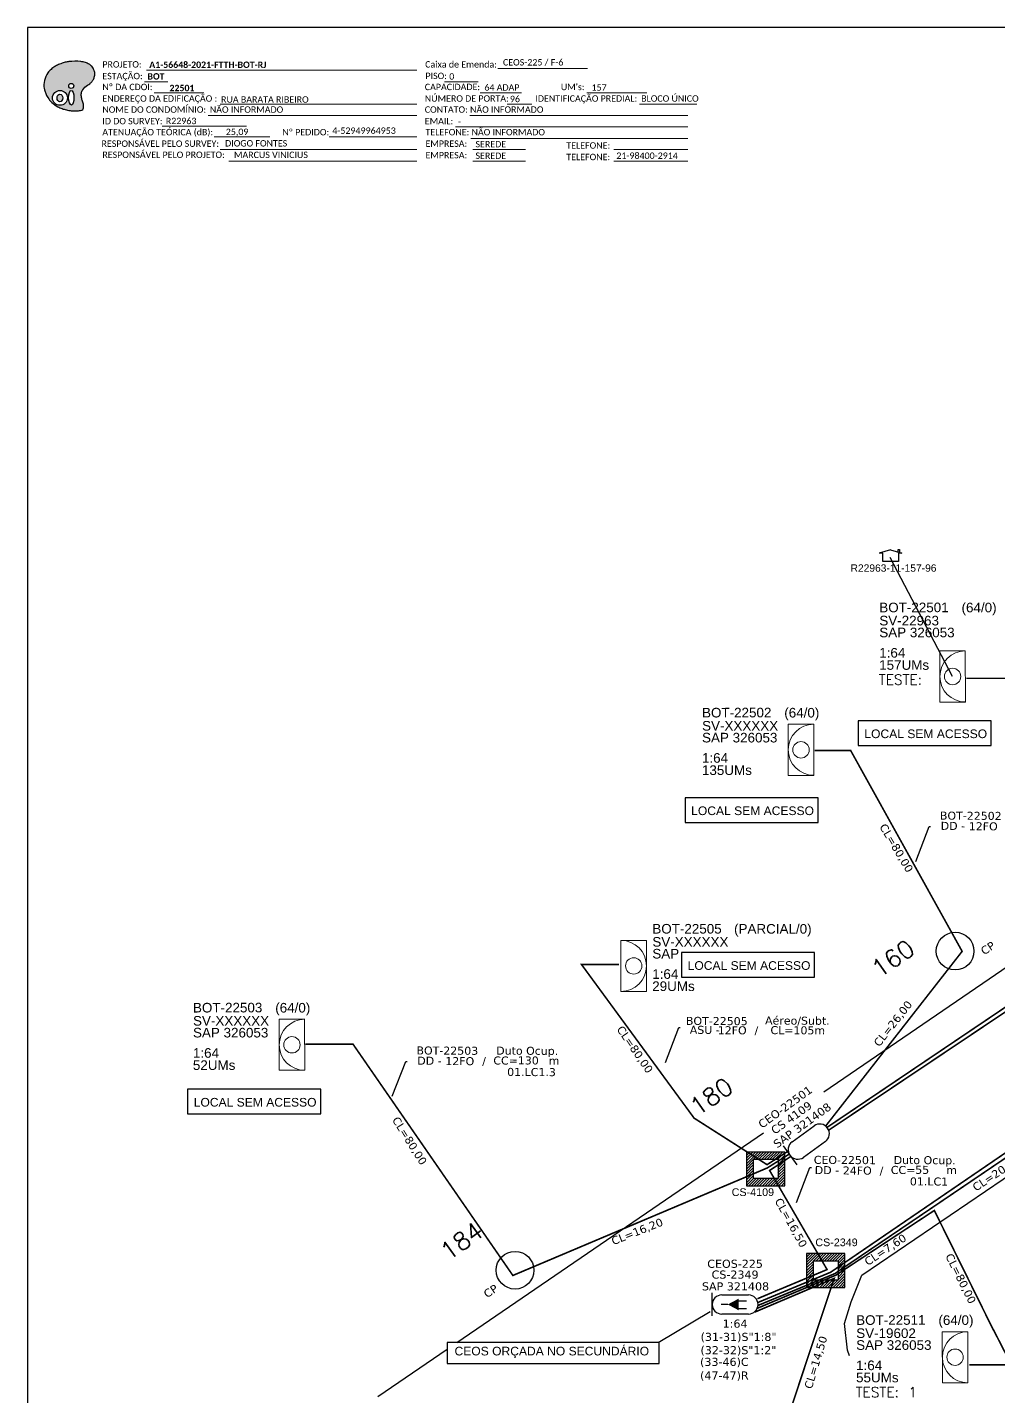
# Model space of a CAD drawing. Header units: millimetres. Extents: x 7977 to 746466, y 369 to 202040.
# Drawn here: x 743691.1 to 743964.1, y 201654.9 to 202039.8 of the extents above; entities that cross this region are included whole.
import ezdxf
from ezdxf.enums import TextEntityAlignment as Align

# ---------------------------------------------------------------- set-up
doc = ezdxf.new("R2010")
doc.units = ezdxf.units.MM
for name, color, linetype in [('10.1-Caixas Subterrâneas', 5, 'Continuous'), ('20.4-CEOS', 1, 'Continuous'), ('20.5-CEO', 1, 'Continuous'), ('CAP a instalar', 1, 'Continuous'), ('celulas gpon', 7, 'Continuous'), ('DROP DE CLIENTE', 140, 'Continuous'), ('label_cabos', 7, 'Continuous'), ('Legenda', 1, 'Continuous'), ('Meio Fio', 7, 'Continuous'), ('ml', 1, 'Continuous'), ('MUB', 252, 'Continuous'), ('surveys', 252, 'Continuous'), ('surveys legendas', 7, 'Continuous')]:
    doc.layers.add(name, color=color, linetype=linetype)
doc.layers.add("20.0-LEGENDA DOS CDO'S", color=1, linetype='Continuous', lineweight=0)
doc.layers.add('20.1-CDO_INTERIOR', color=1, linetype='Continuous', lineweight=0)
doc.layers.add('EXTRA', color=50, linetype='Continuous', plot=False)
doc.styles.add('ARIAL', font='arial.ttf')
doc.styles.add('ROMANS', font='romans.shx')
doc.styles.add('siredit', font='verdana.ttf')
doc.styles.get("Standard").update_dxf_attribs({"font": 'arial.ttf'})
doc.styles.add('WMF-Calibri0', font='calibri.ttf')
doc.styles.add('WMF-Calibri1', font='calibrib.ttf')
doc.dimstyles.get("Standard").update_dxf_attribs({"dimtxt": 0.18, "dimasz": 0.18, "dimexe": 0.18, "dimexo": 0.0625, "dimgap": 0.09, "dimtad": 0, "dimtih": 1, "dimtoh": 1, "dimdec": 4, "dimzin": 0, "dimdsep": 46, "dimtxsty": 'Standard', "dimcen": 0.09, "dimadec": 0, "dimazin": 0, "dimtfac": 1, "dimtdec": 4, "dimtofl": 0, "dimtmove": 0, "dimatfit": 3, "dimfxl": 0, "dimtolj": 1, "dimtzin": 0, "dimarcsym": 0})

# ---------------------------------------------------------------- blocks, each defined once
blk = doc.blocks.new('*X10')
at = {"color": 0, "linetype": 'Continuous'}
for p, q in [((-1.25, 0.34099), (-0.49099, 1.1)), ((-1.25, 0.517767), (-0.667767, 1.1)), ((-1.25, 0.694544), (-0.844544, 1.1)), ((-1.25, 0.87132), (-1.02132, 1.1)), ((-1.25, 1.048097), (-1.198097, 1.1)), ((-0.789214, 0.625), (-0.314214, 1.1)), ((-0.612437, 0.625), (-0.137437, 1.1)), ((-0.43566, 0.625), (0.03934, 1.1)), ((-0.258883, 0.625), (0.216117, 1.1)), ((-0.082107, 0.625), (0.392893, 1.1)), ((0.09467, 0.625), (0.56967, 1.1)), ((0.271447, 0.625), (0.746447, 1.1)), ((0.448223, 0.625), (0.923223, 1.1)), ((0.625, 0.625), (1.1, 1.1)), ((0.801777, 0.625), (1.25, 1.073223)), ((0.8035, 0.449947), (1.25, 0.896447)), ((-1.25, 0.164214), (-0.8035, 0.610714)), ((-1.25, -0.012563), (-0.8035, 0.433937)), ((-1.25, -0.18934), (-0.8035, 0.25716)), ((-1.25, -0.366117), (-0.8035, 0.080383)), ((0.8035, 0.27317), (1.25, 0.71967)), ((0.8035, 0.096393), (1.25, 0.542893)), ((0.8035, -0.080383), (1.25, 0.366117)), ((0.8035, -0.25716), (1.25, 0.18934)), ((0.8035, -0.433937), (1.25, 0.012563)), ((-1.25, -0.542893), (-0.8035, -0.096393)), ((-1.25, -0.71967), (-0.8035, -0.27317)), ((-1.25, -0.896447), (-0.8035, -0.449947)), ((-1.25, -1.073223), (-0.801777, -0.625)), ((-1.1, -1.1), (-0.625, -0.625)), ((-0.923223, -1.1), (-0.448223, -0.625)), ((-0.746447, -1.1), (-0.271447, -0.625)), ((-0.56967, -1.1), (-0.09467, -0.625)), ((-0.392893, -1.1), (0.082107, -0.625)), ((-0.216117, -1.1), (0.258883, -0.625)), ((-0.03934, -1.1), (0.43566, -0.625)), ((0.137437, -1.1), (0.612437, -0.625)), ((0.314214, -1.1), (0.789214, -0.625)), ((0.49099, -1.1), (1.25, -0.34099)), ((0.667767, -1.1), (1.25, -0.517767)), ((0.8035, -0.610714), (1.25, -0.164214)), ((0.844544, -1.1), (1.25, -0.694544)), ((1.02132, -1.1), (1.25, -0.87132)), ((1.198097, -1.1), (1.25, -1.048097))]:
    blk.add_line(p, q, dxfattribs=at)
blk = doc.blocks.new('MANHOLE_MQ')
at = {"color": 0, "linetype": 'Continuous'}
for p, q in [((0.00000623, 0.00000569), (-0.00000627, 0.00000569)), ((-0.00000627, 0.00000569), (-0.00000627, -0.00000531)), ((0.00000623, -0.00000531), (0.00000623, 0.00000569)), ((-0.00000404, 0.00000331), (0.00000399, 0.00000331)), ((-0.00000404, -0.00000294), (-0.00000404, 0.00000331)), ((0.00000399, 0.00000331), (0.00000399, -0.00000294)), ((0.00000399, -0.00000294), (-0.00000404, -0.00000294)), ((0.00000399, -0.00000294), (0.00000399, -0.00000294)), ((-0.00000627, -0.00000531), (0.00000623, -0.00000531))]:
    blk.add_line(p, q, dxfattribs=at)
at = {"color": 0, "linetype": 'Continuous', "xscale": 5e-06, "yscale": 5e-06, "zscale": 1e-05}
blk.add_blockref('*X10', (-0.00000002, 0.00000019), dxfattribs=at)
blk = doc.blocks.new('Teste  FTTH')
at = {"color": 0, "lineweight": 0, "style": 'ROMANS'}
for tag, p in [('TESTE', (-2.302, -0.29)), ('QTDE', (0.212, -0.29))]:
    blk.add_attdef(tag, p, '', height=0.48, dxfattribs=at)
for tag, p, flags in [('FID', (-2.227, -1.253), 1), ('FATOR', (-2.227, -2.028), 3), ('ID_ATIVIDADE', (-2.227, -2.716), 3)]:
    blk.add_attdef(tag, p, '', height=0.48, dxfattribs=dict(at, flags=flags))
blk = doc.blocks.new('Inst CB DT OCUP CFOA-SM-DD-G-24')
at = {"layer": 'label_cabos', "color": 0, "style": 'siredit'}
for tag, flags, p in [('ID_ATIVIDADE', 3, (1.31, 2.67)), ('FATOR', 1, (11.56, 2.55))]:
    blk.add_attdef(tag, text='', height=1, rotation=359.69, dxfattribs=dict(at, flags=flags)).set_placement(p, align=Align.MIDDLE_CENTER)
for tag, p in [('DESTINO_CABO', (3.13, 1.26)), ('TIPO_CABO', (13.11, 1.24)), ('TIPO_CABO', (1.11, 0)), ('CABO', (4.69, -0.05)), ('/', (7.71, -0.05)), ('LANCE', (10.41, 0.02)), ('UND', (16.46, 0)), ('FID', (13.65, -1.41))]:
    blk.add_attdef(tag, text='', height=1, rotation=359.69, dxfattribs=at).set_placement(p, align=Align.MIDDLE_CENTER)
blk.add_attdef('QTDE', (11.93, -0.45), '', height=1, rotation=359.69, dxfattribs=at)
blk = doc.blocks.new('LEGENDA DOS CABOS')
at = {"layer": 'EXTRA', "color": 0, "style": 'siredit'}
for tag, p in [('ID', (4.6, 0.97)), ('XX', (9.03, 0.97))]:
    blk.add_attdef(tag, text='', height=0.48, rotation=359.69, dxfattribs=at).set_placement(p, align=Align.MIDDLE_CENTER)
at = {"layer": 'Legenda', "color": 0, "style": 'siredit'}
for tag, p in [('TIPO_CABO', (1.31, 0)), ('CABO', (4.69, -0.05)), ('/', (6.81, -0.05)), ('METROS', (10.03, -0.05))]:
    blk.add_attdef(tag, text='', height=0.8, rotation=359.69, dxfattribs=at).set_placement(p, align=Align.MIDDLE_CENTER)
blk = doc.blocks.new('Inst CB DT OCUP CFOA-SM-DD-S-12')
at = {"layer": 'label_cabos', "color": 0, "style": 'siredit'}
for tag, flags, p in [('ID_ATIVIDADE', 3, (1.31, 2.67)), ('FATOR', 1, (11.56, 2.55))]:
    blk.add_attdef(tag, text='', height=1, rotation=359.69, dxfattribs=dict(at, flags=flags)).set_placement(p, align=Align.MIDDLE_CENTER)
for tag, p in [('DESTINO_CABO', (3.13, 1.26)), ('TIPO_CABO', (13.11, 1.24)), ('TIPO_CABO', (1.11, 0)), ('CABO', (4.69, -0.05)), ('/', (7.71, -0.05)), ('LANCE', (10.41, 0.02)), ('UND', (16.46, 0)), ('FID', (13.65, -1.41))]:
    blk.add_attdef(tag, text='', height=1, rotation=359.69, dxfattribs=at).set_placement(p, align=Align.MIDDLE_CENTER)
blk.add_attdef('QTDE', (11.93, -0.45), '', height=1, rotation=359.69, dxfattribs=at)
blk = doc.blocks.new('OI')
h = blk.add_hatch(color=40)
edge = h.paths.add_edge_path()
edge.add_spline(control_points=[(4.35, -0.67), (3.92, -0.99), (3.26, -1.5), (2.81, -2.59), (2.9, -3.5), (3.06, -4.27), (3.31, -4.85), (3.37, -5.39), (3.4, -5.88), (3.2, -6.4), (2.54, -6.61), (1.65, -6.63), (0.55, -6.67), (-0.56, -6.42), (-1.61, -6.14), (-2.77, -5.61), (-3.92, -4.77), (-4.89, -3.7), (-5.34, -2.65), (-5.6, -1.94), (-5.85, -0.96), (-5.71, 0.47), (-5.1, 2.02), (-4.14, 3.02), (-3.3, 3.61), (-2.37, 4.16), (-1.36, 4.44), (-0.56, 4.7), (0.79, 4.85), (2.24, 4.97), (3.79, 4.57), (4.67, 4.21), (5.44, 3.65), (5.76, 2.99), (6.03, 2.21), (6.01, 1.46), (5.72, 0.64), (5.31, 0.08), (4.88, -0.38), (4.51, -0.55), (4.35, -0.67)], knot_values=[0, 0, 0, 0, 1.60434, 2.417191, 3.427595, 4.282808, 4.776746, 5.304182, 5.888771, 6.258406, 6.858137, 7.79129, 8.986195, 10.124242, 11.187857, 12.242908, 13.953784, 15.414161, 16.515391, 17.349188, 17.675853, 19.552021, 21.515531, 22.568638, 23.63245, 24.621084, 25.782718, 26.745347, 27.142653, 29.870543, 31.004649, 31.921532, 32.709589, 33.801391, 34.042471, 35.192333, 35.971461, 36.628871, 37.254359, 37.836911, 37.836911, 37.836911, 37.836911], degree=3, periodic=0)
h.paths.add_polyline_path([(1.13, -0.87, -1), (-0.04, -0.87, -1)], flags=16)
edge = h.paths.add_edge_path(flags=16)
edge.add_ellipse((0.56, -3.59), major_axis=(-0.02, 1.71), ratio=0.361305, start_angle=0, end_angle=360)
h.paths.add_polyline_path([(-0.36, -3.62, -1), (-3.8, -3.62, -1)], flags=16)
edge = h.paths.add_edge_path(flags=0)
edge.add_ellipse((-2.08, -3.62), major_axis=(0, 0.885), ratio=0.758294, start_angle=0, end_angle=360)
at = {"color": 40}
for centre, radius in [((-2.08, -3.62), 1.72), ((0.54, -0.87), 0.587)]:
    blk.add_circle(centre, radius, dxfattribs=at)
blk.add_ellipse((-2.08, -3.62), major_axis=(0, 0.885), ratio=0.758294, start_param=-3.141592653589792, end_param=3.141592653589792, dxfattribs=at)
blk.add_ellipse((0.56, -3.59), major_axis=(-0.02, 1.71), ratio=0.361305, dxfattribs=at)
at = {"color": 40, "start_tangent": (-0.800898, -0.598801), "end_tangent": (-0.800898, -0.598801)}
blk.add_spline([(4.35, -0.67), (3.2, -1.78), (2.9, -2.54), (2.92, -3.55), (3.12, -4.38), (3.28, -4.85), (3.37, -5.37), (3.35, -5.95), (3.2, -6.29), (2.66, -6.55), (1.73, -6.63), (0.54, -6.62), (-0.58, -6.41), (-1.6, -6.11), (-2.56, -5.67), (-3.95, -4.67), (-4.89, -3.56), (-5.37, -2.56), (-5.64, -1.78), (-5.72, -1.46), (-5.63, 0.42), (-4.84, 2.22), (-4.13, 2.99), (-3.27, 3.62), (-2.4, 4.09), (-1.3, 4.47), (-0.37, 4.72), (0.02, 4.77), (2.75, 4.8), (3.85, 4.53), (4.69, 4.16), (5.31, 3.68), (5.85, 2.73), (5.93, 2.5), (5.94, 1.35), (5.67, 0.62), (5.29, 0.08), (4.84, -0.36), (4.35, -0.67)], degree=3, dxfattribs=at)

msp = doc.modelspace()

# ---------------------------------------------------------------- linework, layer by layer
msp.add_lwpolyline([(743691.13, 201445.77), (744529.69, 201445.77), (744529.69, 202039.77), (743691.13, 202039.77), (743691.13, 201445.77)])
at = {"color": 7, "lineweight": 0}
for points in [[(743724.6, 202027.73), (743800.57, 202027.73)], [(743823.41, 202028.22), (743848.54, 202028.22)], [(743724.08, 202024.45), (743730.63, 202024.45)], [(743808.37, 202024.5), (743817.85, 202024.5)], [(743726.74, 202021.38), (743740.69, 202021.38)], [(743818.42, 202021.38), (743830.03, 202021.38)], [(743848.36, 202021.38), (743865.21, 202021.38)], [(743745.31, 202018.15), (743800.57, 202018.15)], [(743826, 202018.15), (743832.95, 202018.15)], [(743863.17, 202018.15), (743879.35, 202018.15)], [(743729.06, 202011.97), (743752.69, 202011.97)], [(743741.9, 202015.03), (743800.57, 202015.03)], [(743811.49, 202011.8), (743876.76, 202011.8)], [(743815.53, 202015.03), (743876.76, 202015.03)], [(743743.6, 202009), (743759.27, 202009)], [(743775.93, 202009.01), (743800.43, 202009.01)], [(743776.43, 202009.01), (743800.58, 202009.01)], [(743815.78, 202008.56), (743876.76, 202008.56)], [(743745.31, 202005.45), (743800.57, 202005.45)], [(743816.39, 202005.45), (743831.19, 202005.45)], [(743855.99, 202005.45), (743876.76, 202005.45)], [(743747.8, 202002.21), (743800.57, 202002.21)], [(743816.39, 202002.21), (743831.19, 202002.21)], [(743855.99, 202002.21), (743876.76, 202002.21)]]:
    msp.add_lwpolyline(points, dxfattribs=at)
at = {"layer": '20.1-CDO_INTERIOR', "lineweight": 18}
msp.add_lwpolyline([(743947.62, 201850.16), (743947.61, 201864.5), (743954.78, 201864.51), (743954.79, 201850.16)], close=True, dxfattribs=at)
at = {"layer": '20.1-CDO_INTERIOR', "color": 0, "lineweight": 18}
for points in [[(743905.01, 201829.55), (743905, 201843.89), (743912.17, 201843.9), (743912.18, 201829.55)], [(743865.16, 201768.82), (743865.17, 201783.16), (743857.99, 201783.17), (743857.99, 201768.82)], [(743761.91, 201746.64), (743761.9, 201760.98), (743769.07, 201760.98), (743769.08, 201746.64)], [(743948.33, 201658.84), (743948.32, 201673.18), (743955.5, 201673.18), (743955.5, 201658.84)]]:
    msp.add_lwpolyline(points, close=True, dxfattribs=at)
at = {"layer": '20.1-CDO_INTERIOR', "lineweight": 18}
msp.add_circle((743951.2, 201857.33), 2.3, dxfattribs=at)
at = {"layer": '20.1-CDO_INTERIOR', "color": 0, "lineweight": 18}
for centre in [(743908.59, 201836.72), (743861.58, 201775.99), (743765.49, 201753.81), (743951.91, 201666.01)]:
    msp.add_circle(centre, 2.3, dxfattribs=at)
at = {"layer": '20.1-CDO_INTERIOR', "lineweight": 18}
msp.add_arc((743954.79, 201857.34), 7.17, 90.0276, 270.0276, dxfattribs=at)
at = {"layer": '20.1-CDO_INTERIOR', "color": 0, "lineweight": 18}
for centre, start, end in [((743912.18, 201836.73), 90.0276, 270.0276), ((743857.99, 201775.99), 269.9724, 89.9724), ((743769.08, 201753.81), 90.0276, 270.0276), ((743955.5, 201666.01), 90.0276, 270.0276)]:
    msp.add_arc(centre, 7.17, start, end, dxfattribs=at)
at = {"layer": '20.4-CEOS', "color": 0}
for p, q in [((743886.31, 201683.51), (743893.83, 201683.51)), ((743893.83, 201678.14), (743886.31, 201678.14))]:
    msp.add_line(p, q, dxfattribs=at)
for points in [[(743883.63, 201677.59), (743883.63, 201684.06)], [(743887.99, 201680.83), (743886.19, 201680.83)], [(743890.96, 201681.89), (743893.25, 201681.89)], [(743890.96, 201679.66), (743893.25, 201679.66)]]:
    msp.add_lwpolyline(points, dxfattribs=at)
msp.add_lwpolyline([(743887.99, 201680.83, 0, 3.31, 0), (743891.1, 201680.83, 3.31, 3.31, 0)], format="xyseb", dxfattribs=at)
for centre, start, end in [((743886.31, 201680.83), 90, 270), ((743893.83, 201680.83), 270, 90)]:
    msp.add_arc(centre, 2.68, start, end, dxfattribs=at)
at = {"layer": '20.5-CEO', "color": 5}
for p, q in [((743906.09, 201726.56), (743912.26, 201731.02)), ((743915.44, 201726.63), (743909.28, 201722.16))]:
    msp.add_line(p, q, dxfattribs=at)
msp.add_lwpolyline([(743903.57, 201725.42), (743907.41, 201720.12)], dxfattribs=at)
for centre, start, end in [((743913.85, 201728.83), 305.9178, 125.9178), ((743907.68, 201724.36), 125.9178, 305.9178)]:
    msp.add_arc(centre, 2.71, start, end, dxfattribs=at)
at = {"layer": 'CAP a instalar', "ltscale": 5, "const_width": 0.45}
msp.add_lwpolyline([(743915.91, 201730.6), (744005.61, 201791.06), (743966.85, 201856.82), (743955.03, 201856.81)], dxfattribs=at)
at = {"layer": 'CAP a instalar', "color": 0, "ltscale": 5, "const_width": 0.45}
for points in [[(743916.32, 201729.78), (744006.75, 201790.31), (744071.34, 201851.3)], [(743915.52, 201730.97), (743953.89, 201780.08), (743922.56, 201836.51), (743912.42, 201836.52)], [(743904.68, 201723.73), (743899.05, 201720.12), (743878.54, 201733.21), (743846.89, 201776.39), (743857.44, 201776.39)], [(743896.46, 201681.38), (743916.91, 201689.88), (744005.75, 201750.55), (744024.79, 201763.17), (744057.55, 201718.66), (744046.76, 201718.67)], [(743905.17, 201723.02), (743899.11, 201719.2), (743827.6, 201688.98), (743782.67, 201753.98), (743769.23, 201754.02)], [(743896.57, 201680.58), (743918.11, 201689.51), (743981.26, 201732.29), (744011.5, 201683.01), (744000.36, 201682.99)], [(743896.34, 201682.44), (743915.92, 201690.64), (743899.77, 201718.49), (743905.76, 201722.46)], [(743896.16, 201679.69), (743918.44, 201689.09), (743946.07, 201707.25), (743962.78, 201673.44)], [(743895.58, 201678.67), (743917.91, 201688.16), (743903.05, 201643.43), (743906.34, 201638.8)], [(743962.68, 201673.74), (743967.72, 201663.89), (743955.89, 201663.89)]]:
    msp.add_lwpolyline(points, dxfattribs=at)
at = {"layer": 'DROP DE CLIENTE'}
msp.add_lwpolyline([(743951.2, 201857.33), (743933.7, 201890.76)], dxfattribs=at)
at = {"layer": 'Meio Fio', "color": 0}
for points in [[(743962.09, 201844.88), (743924.67, 201844.88), (743924.67, 201837.97), (743962.09, 201837.97)], [(743913.41, 201823.25), (743875.99, 201823.25), (743875.99, 201816.34), (743913.41, 201816.34)], [(743912.42, 201779.75), (743875, 201779.75), (743875, 201772.84), (743912.42, 201772.84)], [(743773.58, 201741.32), (743736.16, 201741.32), (743736.16, 201734.41), (743773.58, 201734.41)], [(743868.73, 201670.16), (743809.11, 201670.16), (743809.11, 201664.2), (743868.73, 201664.2)]]:
    msp.add_lwpolyline(points, close=True, dxfattribs=at)
msp.add_lwpolyline([(743868.4, 201670.16), (743883.08, 201678.9)], dxfattribs=at)
at = {"layer": 'ml', "color": 5}
for centre in [(743951.92, 201780.14), (743828.2, 201690.44)]:
    msp.add_circle(centre, 5.3, dxfattribs=at)
at = {"layer": 'MUB'}
for points in [[(743914.99, 201740.64), (744110.07, 201873.93)], [(743922.22, 201666.43), (743921.71, 201667.95), (743920.82, 201675.49), (743922.67, 201681.6), (743925.74, 201689.1), (744044.92, 201770.02)], [(743811.83, 201670.16), (743898.04, 201729.07)], [(743789.61, 201654.98), (743809.11, 201668.3)]]:
    msp.add_lwpolyline(points, dxfattribs=at)
at = {"layer": 'surveys'}
for p, q in [((743933.76, 201892.9), (743930.54, 201891.96)), ((743933.76, 201892.9), (743936.98, 201891.96)), ((743935.92, 201893.04), (743936.26, 201893.04)), ((743935.92, 201892.29), (743935.92, 201893.04)), ((743936.26, 201893.04), (743936.26, 201892.19)), ((743931.56, 201889.65), (743931.56, 201891.95)), ((743935.97, 201889.65), (743931.56, 201889.65)), ((743936.98, 201891.96), (743935.97, 201891.96)), ((743935.97, 201891.96), (743935.97, 201889.65))]:
    msp.add_line(p, q, dxfattribs=at)
msp.add_lwpolyline([(743931.56, 201891.95), (743930.54, 201891.96)], dxfattribs=at)

# ---------------------------------------------------------------- block references
at = {"color": 7, "xscale": 1.213923925196705, "yscale": 1.21392392515554, "zscale": 1.213923925163967, "rotation": 0.153289602326381}
msp.add_blockref('OI', (743702.79, 202024.36), dxfattribs=at)
at = {"color": 0, "lineweight": 0}
ref = msp.add_blockref('Inst CB DT OCUP CFOA-SM-DD-S-12', (743949.27, 201815.35), dxfattribs=dict(at, xscale=2.25, yscale=2.25, zscale=2.25))
ref.add_attrib('DESTINO_CABO', 'BOT-22502', dxfattribs={"layer": 'label_cabos', "color": 0, "height": 2.25, "rotation": 359.69, "style": 'siredit'}).set_placement((743956.32, 201818.19), align=Align.MIDDLE_CENTER)
ref.add_attrib('TIPO_CABO', 'Duto Ocup.', dxfattribs={"layer": 'label_cabos', "color": 0, "height": 2.25, "rotation": 359.69, "style": 'siredit'}).set_placement((743978.77, 201818.15), align=Align.MIDDLE_CENTER)
ref.add_attrib('/', '/', dxfattribs={"layer": 'label_cabos', "color": 0, "height": 2.25, "rotation": 359.69, "style": 'siredit'}).set_placement((743966.63, 201815.23), align=Align.MIDDLE_CENTER)
ref.add_attrib('FID', '01.LC1.2', dxfattribs={"layer": 'label_cabos', "color": 0, "height": 2.25, "rotation": 359.69, "style": 'siredit'}).set_placement((743979.98, 201812.17), align=Align.MIDDLE_CENTER)
ref.add_attrib('LANCE', 'CC=', dxfattribs={"layer": 'label_cabos', "color": 0, "height": 2.25, "rotation": 359.69, "style": 'siredit'}).set_placement((743972.69, 201815.4), align=Align.MIDDLE_CENTER)
ref.add_attrib('UND', 'm', dxfattribs={"layer": 'label_cabos', "color": 0, "height": 2.25, "rotation": 359.69, "style": 'siredit'}).set_placement((743986.32, 201815.35), align=Align.MIDDLE_CENTER)
ref.add_attrib('CABO', '12FO', dxfattribs={"layer": 'label_cabos', "color": 0, "height": 2.25, "rotation": 359.69, "style": 'siredit'}).set_placement((743959.82, 201815.23), align=Align.MIDDLE_CENTER)
ref.add_attrib('TIPO_CABO', 'DD - ', dxfattribs={"layer": 'label_cabos', "color": 0, "height": 2.25, "rotation": 359.69, "style": 'siredit'}).set_placement((743951.78, 201815.34), align=Align.MIDDLE_CENTER)
ref.add_attrib('QTDE', '140', (743976.11, 201814.33), dxfattribs={"layer": 'label_cabos', "color": 0, "height": 2.25, "rotation": 359.69, "style": 'siredit'})
ref = msp.add_blockref('Inst CB DT OCUP CFOA-SM-DD-S-12', (743802.14, 201749.34), dxfattribs=dict(at, xscale=2.25, yscale=2.25, zscale=2.25))
ref.add_attrib('DESTINO_CABO', 'BOT-22503', dxfattribs={"layer": 'label_cabos', "color": 0, "height": 2.25, "rotation": 359.69, "style": 'siredit'}).set_placement((743809.18, 201752.18), align=Align.MIDDLE_CENTER)
ref.add_attrib('TIPO_CABO', 'Duto Ocup.', dxfattribs={"layer": 'label_cabos', "color": 0, "height": 2.25, "rotation": 359.69, "style": 'siredit'}).set_placement((743831.63, 201752.14), align=Align.MIDDLE_CENTER)
ref.add_attrib('/', '/', dxfattribs={"layer": 'label_cabos', "color": 0, "height": 2.25, "rotation": 359.69, "style": 'siredit'}).set_placement((743819.49, 201749.22), align=Align.MIDDLE_CENTER)
ref.add_attrib('FID', '01.LC1.3', dxfattribs={"layer": 'label_cabos', "color": 0, "height": 2.25, "rotation": 359.69, "style": 'siredit'}).set_placement((743832.84, 201746.16), align=Align.MIDDLE_CENTER)
ref.add_attrib('LANCE', 'CC=', dxfattribs={"layer": 'label_cabos', "color": 0, "height": 2.25, "rotation": 359.69, "style": 'siredit'}).set_placement((743825.56, 201749.39), align=Align.MIDDLE_CENTER)
ref.add_attrib('UND', 'm', dxfattribs={"layer": 'label_cabos', "color": 0, "height": 2.25, "rotation": 359.69, "style": 'siredit'}).set_placement((743839.18, 201749.34), align=Align.MIDDLE_CENTER)
ref.add_attrib('CABO', '12FO', dxfattribs={"layer": 'label_cabos', "color": 0, "height": 2.25, "rotation": 359.69, "style": 'siredit'}).set_placement((743812.68, 201749.22), align=Align.MIDDLE_CENTER)
ref.add_attrib('TIPO_CABO', 'DD - ', dxfattribs={"layer": 'label_cabos', "color": 0, "height": 2.25, "rotation": 359.69, "style": 'siredit'}).set_placement((743804.64, 201749.33), align=Align.MIDDLE_CENTER)
ref.add_attrib('QTDE', '130', (743828.98, 201748.32), dxfattribs={"layer": 'label_cabos', "color": 0, "height": 2.25, "rotation": 359.69, "style": 'siredit'})
ref = msp.add_blockref('Inst CB DT OCUP CFOA-SM-DD-G-24', (743913.87, 201718.59), dxfattribs=dict(at, xscale=2.25, yscale=2.25, zscale=2.25))
ref.add_attrib('DESTINO_CABO', 'CEO-22501', dxfattribs={"layer": 'label_cabos', "color": 0, "height": 2.25, "rotation": 359.69, "style": 'siredit'}).set_placement((743920.92, 201721.43), align=Align.MIDDLE_CENTER)
ref.add_attrib('TIPO_CABO', 'Duto Ocup.', dxfattribs={"layer": 'label_cabos', "color": 0, "height": 2.25, "rotation": 359.69, "style": 'siredit'}).set_placement((743943.36, 201721.39), align=Align.MIDDLE_CENTER)
ref.add_attrib('/', '/', dxfattribs={"layer": 'label_cabos', "color": 0, "height": 2.25, "rotation": 359.69, "style": 'siredit'}).set_placement((743931.23, 201718.47), align=Align.MIDDLE_CENTER)
ref.add_attrib('FID', '01.LC1', dxfattribs={"layer": 'label_cabos', "color": 0, "height": 2.25, "rotation": 359.69, "style": 'siredit'}).set_placement((743944.58, 201715.4), align=Align.MIDDLE_CENTER)
ref.add_attrib('LANCE', 'CC=', dxfattribs={"layer": 'label_cabos', "color": 0, "height": 2.25, "rotation": 359.69, "style": 'siredit'}).set_placement((743937.29, 201718.63), align=Align.MIDDLE_CENTER)
ref.add_attrib('UND', 'm', dxfattribs={"layer": 'label_cabos', "color": 0, "height": 2.25, "rotation": 359.69, "style": 'siredit'}).set_placement((743950.92, 201718.59), align=Align.MIDDLE_CENTER)
ref.add_attrib('CABO', '24FO', dxfattribs={"layer": 'label_cabos', "color": 0, "height": 2.25, "rotation": 359.69, "style": 'siredit'}).set_placement((743924.41, 201718.47), align=Align.MIDDLE_CENTER)
ref.add_attrib('TIPO_CABO', 'DD - ', dxfattribs={"layer": 'label_cabos', "color": 0, "height": 2.25, "rotation": 359.69, "style": 'siredit'}).set_placement((743916.37, 201718.58), align=Align.MIDDLE_CENTER)
ref.add_attrib('QTDE', '55', (743940.71, 201717.56), dxfattribs={"layer": 'label_cabos', "color": 0, "height": 2.25, "rotation": 359.69, "style": 'siredit'})
at = {"layer": '10.1-Caixas Subterrâneas', "color": 30, "xscale": 863426.3966401272, "yscale": 863426.3966401268, "zscale": 863426.3966401271, "rotation": 180.0000000000629}
for p in [(743898.64, 201719.09), (743915.52, 201690.54)]:
    msp.add_blockref('MANHOLE_MQ', p, dxfattribs=at)
at = {"layer": "20.0-LEGENDA DOS CDO'S", "color": 0, "lineweight": 0, "xscale": 5.907937499994575, "yscale": 5.907937500000116, "zscale": 5.907937499999976, "rotation": 0.004078562070779701}
msp.add_blockref('Teste  FTTH', (743937.56, 201656.47), dxfattribs=at).add_auto_attribs({'TESTE': 'TESTE:', 'QTDE': '1'})
at = {"layer": 'label_cabos', "color": 0, "lineweight": 0}
ref = msp.add_blockref('LEGENDA DOS CABOS', (743875.38, 201756.83), dxfattribs=dict(at, xscale=2.25, yscale=2.25, zscale=2.25))
ref.add_attrib('ID', 'BOT-22505', dxfattribs={"color": 0, "height": 2.25, "rotation": 359.69, "style": 'siredit'}).set_placement((743884.92, 201760.5), align=Align.MIDDLE_CENTER)
ref.add_attrib('CABO', '12FO', dxfattribs={"color": 0, "height": 2.25, "rotation": 359.69, "style": 'siredit'}).set_placement((743889.25, 201757.9), align=Align.MIDDLE_CENTER)
ref.add_attrib('METROS', 'CL=105m', dxfattribs={"color": 0, "height": 2.25, "rotation": 359.69, "style": 'siredit'}).set_placement((743907.69, 201757.9), align=Align.MIDDLE_CENTER)
ref.add_attrib('XX', 'Aéreo/Subt.', dxfattribs={"color": 0, "height": 2.25, "rotation": 359.69, "style": 'siredit'}).set_placement((743907.57, 201760.6), align=Align.MIDDLE_CENTER)
ref.add_attrib('/', '/', dxfattribs={"color": 0, "height": 2.25, "rotation": 359.69, "style": 'siredit'}).set_placement((743896.06, 201757.9), align=Align.MIDDLE_CENTER)
ref.add_attrib('TIPO_CABO', 'ASU -', dxfattribs={"color": 0, "height": 2.25, "rotation": 359.69, "style": 'siredit'}).set_placement((743881.54, 201758.01), align=Align.MIDDLE_CENTER)

# ---------------------------------------------------------------- texts
at = {"color": 7, "linetype": 'Continuous'}
for s, height, style, p in [('CEOS-225 / F-6', 1.7927, 'WMF-Calibri0', (743824.81, 202029.06)), ('BOT', 1.793, 'WMF-Calibri1', (743724.88, 202025.11)), ('A1-56648-2021-FTTH-BOT-RJ', 1.7927, 'WMF-Calibri1', (743725.39, 202028.38)), ('0', 1.79, 'WMF-Calibri0', (743809.72, 202025.09)), ('RUA BARATA RIBEIRO', 1.7927, 'WMF-Calibri0', (743745.58, 202018.61)), ('96', 1.793, 'WMF-Calibri0', (743826.76, 202018.75)), ('-', 1.79, 'WMF-Calibri0', (743812.2, 202012.4)), ('DIOGO FONTES', 1.7927, 'WMF-Calibri0', (743746.71, 202006.29)), ('SEREDE', 1.793, 'WMF-Calibri0', (743817.09, 202006.05)), ('MARCUS VINICIUS', 1.7927, 'WMF-Calibri0', (743749.2, 202003.05)), ('SEREDE', 1.793, 'WMF-Calibri0', (743817.09, 202002.81)), ('21-98400-2914', 1.7927, 'WMF-Calibri0', (743856.69, 202002.81))]:
    msp.add_text(s, height=height, dxfattribs=dict(at, style=style)).set_placement(p)
at = {"color": 7, "lineweight": 0, "style": 'WMF-Calibri0'}
for s, height, p in [('PROJETO:', 1.793, (743712.2, 202028.48)), ('ESTAÇÃO:', 1.793, (743712.2, 202025.2)), ('Caixa de Emenda:', 1.7927, (743802.95, 202028.48)), ('PISO:', 1.793, (743803.02, 202025.24)), ('Nº DA CDOI:', 1.7927, (743712.2, 202022.13)), ('CAPACIDADE:', 1.7927, (743802.84, 202022.13)), ("UM's:", 1.793, (743841.09, 202022.13)), ('ENDEREÇO DA EDIFICAÇÃO :', 1.7927, (743712.2, 202018.89)), ('NÚMERO DE PORTA:', 1.7927, (743802.84, 202018.89)), ('IDENTIFICAÇÃO PREDIAL:', 1.7927, (743833.93, 202018.89)), ('BLOCO ÚNICO', 1.7927, (743863.67, 202018.89)), ('NOME DO CONDOMÍNIO:', 1.7927, (743712.2, 202015.78)), ('NÃO INFORMADO', 1.7927, (743742.41, 202015.78)), ('CONTATO: NÃO INFORMADO', 1.7927, (743802.84, 202015.78)), ('ATENUAÇÃO TEÓRICA (dB):', 1.7927, (743712.2, 202009.43)), ('ID DO SURVEY:', 1.7927, (743712.2, 202012.54)), ('Nº PEDIDO:', 1.793, (743762.78, 202009.44)), ('EMAIL:', 1.793, (743802.84, 202012.54)), ('TELEFONE: NÃO INFORMADO', 1.7927, (743803.03, 202009.43)), ('RESPONSÁVEL PELO SURVEY:', 1.7927, (743711.96, 202006.2)), ('EMPRESA:', 1.793, (743803.03, 202006.2)), ('TELEFONE:', 1.793, (743842.63, 202005.69)), ('RESPONSÁVEL PELO PROJETO:', 1.7927, (743712.2, 202003.08)), ('EMPRESA:', 1.793, (743803.03, 202002.96)), ('TELEFONE:', 1.793, (743842.63, 202002.45))]:
    msp.add_text(s, height=height, dxfattribs=at).set_placement(p)
at = {"color": 7, "linetype": 'Continuous', "style": 'WMF-Calibri1'}
msp.add_text('22501', height=1.793, dxfattribs=at).set_placement((743734.58, 202021.84), align=Align.CENTER)
at = {"color": 0, "linetype": 'Continuous', "style": 'WMF-Calibri0'}
for s, p in [('64 ADAP', (743819.59, 202022)), ('157', (743849.71, 202021.98)), ('R22963', (743730.05, 202012.58))]:
    msp.add_text(s, height=1.793, dxfattribs=at).set_placement(p)
at = {"color": 7, "style": 'WMF-Calibri0'}
msp.add_text('4-52949964953', height=1.7927, dxfattribs=at).set_placement((743776.84, 202009.85))
at = {"color": 0, "lineweight": 0, "style": 'WMF-Calibri0'}
msp.add_text('25,09', height=1.793, dxfattribs=at).set_placement((743746.9, 202009.52))
at = {"color": 0, "char_height": 2.43, "width": 119.1915, "attachment_point": 1, "style": 'ARIAL'}
for s, insert in [('LOCAL SEM ACESSO', (743926.4, 201842.44)), ('LOCAL SEM ACESSO', (743877.72, 201820.81)), ('LOCAL SEM ACESSO', (743876.73, 201777.31)), ('LOCAL SEM ACESSO', (743737.89, 201738.88)), ('CEOS ORÇADA NO SECUNDÁRIO', (743811.2, 201668.94))]:
    msp.add_mtext(s, dxfattribs=dict(at, insert=insert))
at = {"layer": '10.1-Caixas Subterrâneas', "color": 30, "style": 'ARIAL'}
for s, p in [('CS-4109', (743889.11, 201711.32)), ('CS-2349', (743912.62, 201697.21))]:
    msp.add_text(s, height=2.16, dxfattribs=at).set_placement(p)
at = {"layer": "20.0-LEGENDA DOS CDO'S"}
for s, height, rotation, style, p in [('BOT-22501', 2.7, 0.118, 'ARIAL', (743930.6, 201875.37)), ('SV-22963', 2.7, 359.9724, 'ARIAL', (743930.61, 201871.69)), ('SAP 326053', 2.7, 359.9724, 'ARIAL', (743930.6, 201868.36)), ('1:64', 2.7, 359.9724, 'ARIAL', (743930.58, 201862.65)), ('157UMs', 2.7, 359.9724, 'ARIAL', (743930.57, 201859.22)), ('TESTE:', 2.834, 0.0041, 'ROMANS', (743930.46, 201855.03))]:
    msp.add_text(s, height=height, rotation=rotation, dxfattribs=dict(at, style=style)).set_placement(p)
at = {"layer": "20.0-LEGENDA DOS CDO'S", "style": 'ARIAL'}
msp.add_text('(64/0)', height=2.7, rotation=359.9724, dxfattribs=at).set_placement((743958.65, 201875.36), align=Align.CENTER)
at = {"layer": "20.0-LEGENDA DOS CDO'S", "color": 0, "style": 'ARIAL'}
for s, rotation, p in [('BOT-22502', 0.118, (743880.78, 201845.81)), ('SV-XXXXXX', 359.9724, (743880.79, 201842.13)), ('SAP 326053', 359.9724, (743880.78, 201838.8)), ('1:64', 359.9724, (743880.75, 201833.09)), ('135UMs', 359.9724, (743880.75, 201829.66)), ('BOT-22505', 359.9724, (743866.8, 201785.08)), ('SAP', 359.9724, (743866.8, 201778.07)), ('SV-XXXXXX', 359.9724, (743866.81, 201781.4)), ('1:64', 359.9724, (743866.77, 201772.35)), ('29UMs', 359.9724, (743866.77, 201768.93)), ('BOT-22503', 0.118, (743737.68, 201762.89)), ('SV-XXXXXX', 359.9724, (743737.69, 201759.21)), ('SAP 326053', 359.9724, (743737.68, 201755.88)), ('1:64', 359.9724, (743737.66, 201750.17)), ('52UMs', 359.9724, (743737.65, 201746.75)), ('BOT-22511', 0.118, (743924.1, 201675.09)), ('SV-19602', 359.9724, (743924.11, 201671.41)), ('SAP 326053', 359.9724, (743924.1, 201668.08)), ('1:64', 359.9724, (743924.08, 201662.37)), ('55UMs', 359.9724, (743924.07, 201658.95))]:
    msp.add_text(s, height=2.7, rotation=rotation, dxfattribs=at).set_placement(p)
for s, p in [('(64/0)', (743908.82, 201845.8)), ('               (PARCIAL/0)', (743892.82, 201785.06)), ('(64/0)', (743765.73, 201762.88)), ('(64/0)', (743952.15, 201675.08))]:
    msp.add_text(s, height=2.7, rotation=359.9724, dxfattribs=at).set_placement(p, align=Align.CENTER)
at = {"layer": '20.4-CEOS', "color": 5, "style": 'siredit'}
msp.add_text('CEO-22501', height=2.29, rotation=35.9178, dxfattribs=at).set_placement((743903.48, 201737.27), align=Align.TOP_CENTER)
at = {"layer": '20.4-CEOS', "color": 0, "style": 'siredit'}
for s, p in [('CEOS-225', (743890.07, 201693.41)), ('CS-2349', (743890.07, 201690.37)), ('SAP 321408', (743890.19, 201687.06)), ('1:64', (743890.07, 201676.58))]:
    msp.add_text(s, height=2.272, dxfattribs=at).set_placement(p, align=Align.TOP_CENTER)
for s, height, p in [('(31-31)S"1:8"', 2.2718, (743880.37, 201670.59)), ('(32-32)S"1:2"', 2.2718, (743880.33, 201666.85)), ('(33-46)C', 2.272, (743880.22, 201663.56)), ('(47-47)R', 2.272, (743880.22, 201659.74))]:
    msp.add_text(s, height=height, dxfattribs=at).set_placement(p)
at = {"layer": '20.5-CEO', "color": 5, "style": 'siredit'}
for s, p in [('CS 4109', (743905.22, 201734.25)), ('SAP 321408', (743908.25, 201732.11))]:
    msp.add_text(s, height=2.299, rotation=35.9178, dxfattribs=at).set_placement(p, align=Align.TOP_CENTER)
at = {"layer": 'celulas gpon', "color": 7, "style": 'siredit'}
for s, rotation, p in [('CL=80,00', 300.7679, (743930.54, 201815.12)), ('CP', 33.3885, (743960.05, 201778.94)), ('CL=26,00', 51.9216, (743930.6, 201753.07)), ('CL=80,00', 304.4893, (743856.66, 201758.17)), ('CL=80,00', 302.2288, (743793.55, 201732.7)), ('CL=20,00', 33.4335, (743957.75, 201712.54)), ('CL=16,50', 298.8794, (743901.12, 201709.96)), ('CL=16,20', 21.6652, (743855.84, 201697.48)), ('CL=7,60', 33.4335, (743927.35, 201691.61)), ('CL=80,00', 296.4428, (743949.1, 201694.47)), ('CP', 33.3885, (743820.31, 201682.55)), ('CL=14,50', 73.3122, (743911.62, 201656.91))]:
    msp.add_text(s, height=2.25, rotation=rotation, dxfattribs=at).set_placement(p)
at = {"layer": 'MUB', "style": 'ROMANS'}
for s, rotation, p in [('160', 34.8069, (743934.43, 201778.08)), ('180', 34.7758, (743883.38, 201739.31)), ('184', 36.0131, (743813.23, 201698.68))]:
    msp.add_text(s, height=4.956, rotation=rotation, dxfattribs=at).set_placement(p, align=Align.MIDDLE_CENTER)
at = {"layer": 'surveys legendas', "color": 6}
msp.add_text('R22963-11-157-96', height=2.0592, dxfattribs=at).set_placement((743922.53, 201886.78))

# ---------------------------------------------------------------- leaders
at = {"layer": 'ml', "color": 7}
for points in [[(743940.84, 201805.36), (743944.6, 201815.16), (743945.04, 201815.16)], [(743870.46, 201748.82), (743874.22, 201758.63), (743874.66, 201758.63)], [(743793.7, 201739.34), (743797.47, 201749.15), (743797.91, 201749.15)], [(743907.33, 201709.52), (743911.09, 201719.33), (743911.53, 201719.33)]]:
    msp.add_leader(points, dimstyle='Standard', dxfattribs=at)

doc.saveas('drawing.dxf')
